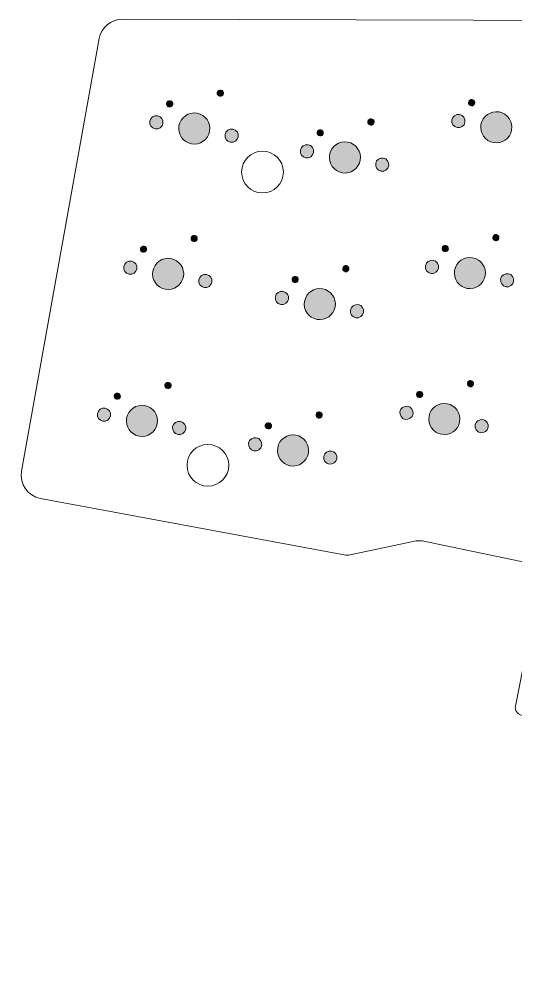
# Model space of a CAD drawing. Header units: inches. Extents: x 5 to 315, y -122 to 2.
# Drawn here: x 5 to 68.6, y -121.8 to 1.8 of the extents above; entities that cross this region are included whole.
import ezdxf

# ---------------------------------------------------------------- set-up
doc = ezdxf.new("R2010")
doc.units = ezdxf.units.IN
doc.header["$MEASUREMENT"] = 0
doc.layers.add('katman 1', color=7, linetype='Continuous')

# ---------------------------------------------------------------- blocks, each defined once
blk = doc.blocks.new('block 4')
at = {"layer": 'katman 1', "true_color": 0x000000}
h = blk.add_hatch(color=18, dxfattribs=at)
h.dxf.hatch_style = 2
edge = h.paths.add_edge_path()
edge.add_spline(control_points=[(31.18, -7.73), (31.14, -7.95), (30.93, -8.09), (30.71, -8.05), (30.5, -8.01), (30.35, -7.81), (30.39, -7.59), (30.43, -7.37), (30.64, -7.23), (30.85, -7.27), (31.07, -7.3), (31.22, -7.51), (31.18, -7.73)], knot_values=[0, 0, 0, 0, 1, 1, 1, 2, 2, 2, 3, 3, 3, 4, 4, 4, 4], degree=3, periodic=1)
h = blk.add_hatch(color=18, dxfattribs=at)
h.dxf.hatch_style = 2
edge = h.paths.add_edge_path()
edge.add_spline(control_points=[(24.68, -9.11), (24.64, -9.33), (24.43, -9.47), (24.22, -9.44), (24, -9.4), (23.85, -9.19), (23.89, -8.97), (23.93, -8.75), (24.14, -8.61), (24.36, -8.65), (24.57, -8.69), (24.72, -8.89), (24.68, -9.11)], knot_values=[0, 0, 0, 0, 1, 1, 1, 2, 2, 2, 3, 3, 3, 4, 4, 4, 4], degree=3, periodic=1)
h = blk.add_hatch(color=18, dxfattribs=at)
h.dxf.hatch_style = 2
edge = h.paths.add_edge_path()
edge.add_spline(control_points=[(63.37, -8.96), (63.33, -9.17), (63.13, -9.32), (62.91, -9.28), (62.69, -9.24), (62.55, -9.03), (62.58, -8.82), (62.62, -8.6), (62.83, -8.45), (63.05, -8.49), (63.27, -8.53), (63.41, -8.74), (63.37, -8.96)], knot_values=[0, 0, 0, 0, 1, 1, 1, 2, 2, 2, 3, 3, 3, 4, 4, 4, 4], degree=3, periodic=1)
h = blk.add_hatch(color=18, dxfattribs=at)
h.dxf.hatch_style = 2
edge = h.paths.add_edge_path()
edge.add_spline(control_points=[(23.43, -11.55), (23.35, -12.01), (22.91, -12.32), (22.44, -12.24), (21.98, -12.16), (21.67, -11.72), (21.75, -11.25), (21.84, -10.79), (22.28, -10.48), (22.74, -10.56), (23.2, -10.65), (23.51, -11.09), (23.43, -11.55)], knot_values=[0, 0, 0, 0, 1, 1, 1, 2, 2, 2, 3, 3, 3, 4, 4, 4, 4], degree=3, periodic=1)
h = blk.add_hatch(color=18, dxfattribs=at)
h.dxf.hatch_style = 2
edge = h.paths.add_edge_path()
edge.add_spline(control_points=[(29.41, -12.55), (29.22, -13.63), (28.18, -14.35), (27.1, -14.16), (26.01, -13.97), (25.29, -12.93), (25.48, -11.85), (25.67, -10.77), (26.71, -10.04), (27.79, -10.24), (28.88, -10.43), (29.6, -11.46), (29.41, -12.55)], knot_values=[0, 0, 0, 0, 1, 1, 1, 2, 2, 2, 3, 3, 3, 4, 4, 4, 4], degree=3, periodic=1)
h = blk.add_hatch(color=18, dxfattribs=at)
h.dxf.hatch_style = 2
edge = h.paths.add_edge_path()
edge.add_spline(control_points=[(50.47, -11.43), (50.43, -11.65), (50.23, -11.8), (50.01, -11.76), (49.79, -11.72), (49.65, -11.51), (49.68, -11.29), (49.72, -11.08), (49.93, -10.93), (50.15, -10.97), (50.37, -11.01), (50.51, -11.22), (50.47, -11.43)], knot_values=[0, 0, 0, 0, 1, 1, 1, 2, 2, 2, 3, 3, 3, 4, 4, 4, 4], degree=3, periodic=1)
h = blk.add_hatch(color=18, dxfattribs=at)
h.dxf.hatch_style = 2
edge = h.paths.add_edge_path()
edge.add_spline(control_points=[(62.12, -11.4), (62.04, -11.86), (61.6, -12.17), (61.14, -12.08), (60.67, -12), (60.36, -11.56), (60.45, -11.1), (60.53, -10.64), (60.97, -10.33), (61.43, -10.41), (61.9, -10.49), (62.2, -10.93), (62.12, -11.4)], knot_values=[0, 0, 0, 0, 1, 1, 1, 2, 2, 2, 3, 3, 3, 4, 4, 4, 4], degree=3, periodic=1)
h = blk.add_hatch(color=18, dxfattribs=at)
h.dxf.hatch_style = 2
edge = h.paths.add_edge_path()
edge.add_spline(control_points=[(68.1, -12.39), (67.91, -13.48), (66.87, -14.2), (65.79, -14.01), (64.71, -13.81), (63.98, -12.78), (64.17, -11.7), (64.37, -10.61), (65.4, -9.89), (66.49, -10.08), (67.57, -10.27), (68.29, -11.31), (68.1, -12.39)], knot_values=[0, 0, 0, 0, 1, 1, 1, 2, 2, 2, 3, 3, 3, 4, 4, 4, 4], degree=3, periodic=1)
h = blk.add_hatch(color=18, dxfattribs=at)
h.dxf.hatch_style = 2
edge = h.paths.add_edge_path()
edge.add_spline(control_points=[(33.06, -13.26), (32.98, -13.72), (32.53, -14.03), (32.07, -13.95), (31.61, -13.87), (31.3, -13.42), (31.38, -12.96), (31.46, -12.5), (31.91, -12.19), (32.37, -12.27), (32.83, -12.36), (33.14, -12.8), (33.06, -13.26)], knot_values=[0, 0, 0, 0, 1, 1, 1, 2, 2, 2, 3, 3, 3, 4, 4, 4, 4], degree=3, periodic=1)
h = blk.add_hatch(color=18, dxfattribs=at)
h.dxf.hatch_style = 2
edge = h.paths.add_edge_path()
edge.add_spline(control_points=[(43.97, -12.82), (43.93, -13.03), (43.73, -13.18), (43.51, -13.14), (43.29, -13.1), (43.15, -12.89), (43.19, -12.68), (43.22, -12.46), (43.43, -12.31), (43.65, -12.35), (43.87, -12.39), (44.01, -12.6), (43.97, -12.82)], knot_values=[0, 0, 0, 0, 1, 1, 1, 2, 2, 2, 3, 3, 3, 4, 4, 4, 4], degree=3, periodic=1)
h = blk.add_hatch(color=18, dxfattribs=at)
h.dxf.hatch_style = 2
edge = h.paths.add_edge_path()
edge.add_spline(control_points=[(42.72, -15.26), (42.64, -15.72), (42.2, -16.03), (41.74, -15.94), (41.27, -15.86), (40.97, -15.42), (41.05, -14.96), (41.13, -14.5), (41.57, -14.19), (42.03, -14.27), (42.5, -14.35), (42.81, -14.79), (42.72, -15.26)], knot_values=[0, 0, 0, 0, 1, 1, 1, 2, 2, 2, 3, 3, 3, 4, 4, 4, 4], degree=3, periodic=1)
h = blk.add_hatch(color=18, dxfattribs=at)
h.dxf.hatch_style = 2
edge = h.paths.add_edge_path()
edge.add_spline(control_points=[(48.7, -16.25), (48.51, -17.34), (47.47, -18.06), (46.39, -17.87), (45.31, -17.67), (44.58, -16.64), (44.78, -15.56), (44.97, -14.47), (46, -13.75), (47.09, -13.94), (48.17, -14.13), (48.89, -15.17), (48.7, -16.25)], knot_values=[0, 0, 0, 0, 1, 1, 1, 2, 2, 2, 3, 3, 3, 4, 4, 4, 4], degree=3, periodic=1)
h = blk.add_hatch(color=18, dxfattribs=at)
h.dxf.hatch_style = 2
edge = h.paths.add_edge_path()
edge.add_spline(control_points=[(52.35, -16.96), (52.27, -17.43), (51.83, -17.74), (51.37, -17.65), (50.9, -17.57), (50.59, -17.13), (50.68, -16.67), (50.76, -16.2), (51.2, -15.9), (51.66, -15.98), (52.13, -16.06), (52.43, -16.5), (52.35, -16.96)], knot_values=[0, 0, 0, 0, 1, 1, 1, 2, 2, 2, 3, 3, 3, 4, 4, 4, 4], degree=3, periodic=1)
h = blk.add_hatch(color=18, dxfattribs=at)
h.dxf.hatch_style = 2
edge = h.paths.add_edge_path()
edge.add_spline(control_points=[(27.82, -26.36), (27.78, -26.57), (27.58, -26.72), (27.36, -26.68), (27.14, -26.64), (27, -26.43), (27.04, -26.22), (27.07, -26), (27.28, -25.85), (27.5, -25.89), (27.72, -25.93), (27.86, -26.14), (27.82, -26.36)], knot_values=[0, 0, 0, 0, 1, 1, 1, 2, 2, 2, 3, 3, 3, 4, 4, 4, 4], degree=3, periodic=1)
h = blk.add_hatch(color=18, dxfattribs=at)
h.dxf.hatch_style = 2
edge = h.paths.add_edge_path()
edge.add_spline(control_points=[(66.48, -26.26), (66.45, -26.47), (66.24, -26.62), (66.02, -26.58), (65.8, -26.54), (65.66, -26.34), (65.7, -26.12), (65.74, -25.9), (65.94, -25.76), (66.16, -25.79), (66.38, -25.83), (66.52, -26.04), (66.48, -26.26)], knot_values=[0, 0, 0, 0, 1, 1, 1, 2, 2, 2, 3, 3, 3, 4, 4, 4, 4], degree=3, periodic=1)
h = blk.add_hatch(color=18, dxfattribs=at)
h.dxf.hatch_style = 2
edge = h.paths.add_edge_path()
edge.add_spline(control_points=[(59.99, -27.64), (59.95, -27.86), (59.74, -28), (59.52, -27.96), (59.3, -27.92), (59.16, -27.72), (59.2, -27.5), (59.24, -27.28), (59.44, -27.14), (59.66, -27.18), (59.88, -27.21), (60.02, -27.42), (59.99, -27.64)], knot_values=[0, 0, 0, 0, 1, 1, 1, 2, 2, 2, 3, 3, 3, 4, 4, 4, 4], degree=3, periodic=1)
h = blk.add_hatch(color=18, dxfattribs=at)
h.dxf.hatch_style = 2
edge = h.paths.add_edge_path()
edge.add_spline(control_points=[(21.32, -27.74), (21.29, -27.96), (21.08, -28.1), (20.86, -28.06), (20.64, -28.02), (20.5, -27.82), (20.54, -27.6), (20.58, -27.38), (20.78, -27.24), (21, -27.27), (21.22, -27.31), (21.36, -27.52), (21.32, -27.74)], knot_values=[0, 0, 0, 0, 1, 1, 1, 2, 2, 2, 3, 3, 3, 4, 4, 4, 4], degree=3, periodic=1)
h = blk.add_hatch(color=18, dxfattribs=at)
h.dxf.hatch_style = 2
edge = h.paths.add_edge_path()
edge.add_spline(control_points=[(20.08, -30.18), (19.99, -30.64), (19.55, -30.95), (19.09, -30.87), (18.63, -30.79), (18.32, -30.34), (18.4, -29.88), (18.48, -29.42), (18.92, -29.11), (19.39, -29.19), (19.85, -29.27), (20.16, -29.72), (20.08, -30.18)], knot_values=[0, 0, 0, 0, 1, 1, 1, 2, 2, 2, 3, 3, 3, 4, 4, 4, 4], degree=3, periodic=1)
h = blk.add_hatch(color=18, dxfattribs=at)
h.dxf.hatch_style = 2
edge = h.paths.add_edge_path()
edge.add_spline(control_points=[(26.05, -31.17), (25.86, -32.26), (24.83, -32.98), (23.74, -32.79), (22.66, -32.6), (21.93, -31.56), (22.13, -30.48), (22.32, -29.39), (23.35, -28.67), (24.44, -28.86), (25.52, -29.06), (26.25, -30.09), (26.05, -31.17)], knot_values=[0, 0, 0, 0, 1, 1, 1, 2, 2, 2, 3, 3, 3, 4, 4, 4, 4], degree=3, periodic=1)
h = blk.add_hatch(color=18, dxfattribs=at)
h.dxf.hatch_style = 2
edge = h.paths.add_edge_path()
edge.add_spline(control_points=[(58.74, -30.08), (58.65, -30.54), (58.21, -30.85), (57.75, -30.77), (57.29, -30.69), (56.98, -30.24), (57.06, -29.78), (57.14, -29.32), (57.58, -29.01), (58.05, -29.09), (58.51, -29.17), (58.82, -29.62), (58.74, -30.08)], knot_values=[0, 0, 0, 0, 1, 1, 1, 2, 2, 2, 3, 3, 3, 4, 4, 4, 4], degree=3, periodic=1)
h = blk.add_hatch(color=18, dxfattribs=at)
h.dxf.hatch_style = 2
edge = h.paths.add_edge_path()
edge.add_spline(control_points=[(64.71, -31.08), (64.52, -32.16), (63.49, -32.88), (62.4, -32.69), (61.32, -32.5), (60.6, -31.46), (60.79, -30.38), (60.98, -29.29), (62.02, -28.57), (63.1, -28.76), (64.18, -28.96), (64.91, -29.99), (64.71, -31.08)], knot_values=[0, 0, 0, 0, 1, 1, 1, 2, 2, 2, 3, 3, 3, 4, 4, 4, 4], degree=3, periodic=1)
h = blk.add_hatch(color=18, dxfattribs=at)
h.dxf.hatch_style = 2
edge = h.paths.add_edge_path()
edge.add_spline(control_points=[(29.7, -31.89), (29.62, -32.35), (29.18, -32.66), (28.72, -32.58), (28.25, -32.49), (27.95, -32.05), (28.03, -31.59), (28.11, -31.13), (28.55, -30.82), (29.01, -30.9), (29.48, -30.98), (29.79, -31.42), (29.7, -31.89)], knot_values=[0, 0, 0, 0, 1, 1, 1, 2, 2, 2, 3, 3, 3, 4, 4, 4, 4], degree=3, periodic=1)
h = blk.add_hatch(color=18, dxfattribs=at)
h.dxf.hatch_style = 2
edge = h.paths.add_edge_path()
edge.add_spline(control_points=[(47.25, -30.23), (47.22, -30.45), (47.01, -30.59), (46.79, -30.55), (46.57, -30.52), (46.43, -30.31), (46.47, -30.09), (46.51, -29.87), (46.71, -29.73), (46.93, -29.77), (47.15, -29.81), (47.29, -30.01), (47.25, -30.23)], knot_values=[0, 0, 0, 0, 1, 1, 1, 2, 2, 2, 3, 3, 3, 4, 4, 4, 4], degree=3, periodic=1)
h = blk.add_hatch(color=18, dxfattribs=at)
h.dxf.hatch_style = 2
edge = h.paths.add_edge_path()
edge.add_spline(control_points=[(68.36, -31.79), (68.28, -32.25), (67.84, -32.56), (67.38, -32.48), (66.92, -32.39), (66.61, -31.95), (66.69, -31.49), (66.77, -31.03), (67.21, -30.72), (67.68, -30.8), (68.14, -30.88), (68.45, -31.32), (68.36, -31.79)], knot_values=[0, 0, 0, 0, 1, 1, 1, 2, 2, 2, 3, 3, 3, 4, 4, 4, 4], degree=3, periodic=1)
h = blk.add_hatch(color=18, dxfattribs=at)
h.dxf.hatch_style = 2
edge = h.paths.add_edge_path()
edge.add_spline(control_points=[(40.76, -31.61), (40.72, -31.83), (40.51, -31.97), (40.29, -31.94), (40.07, -31.9), (39.93, -31.69), (39.97, -31.47), (40.01, -31.25), (40.21, -31.11), (40.43, -31.15), (40.65, -31.19), (40.79, -31.39), (40.76, -31.61)], knot_values=[0, 0, 0, 0, 1, 1, 1, 2, 2, 2, 3, 3, 3, 4, 4, 4, 4], degree=3, periodic=1)
h = blk.add_hatch(color=18, dxfattribs=at)
h.dxf.hatch_style = 2
edge = h.paths.add_edge_path()
edge.add_spline(control_points=[(39.51, -34.05), (39.42, -34.51), (38.98, -34.82), (38.52, -34.74), (38.06, -34.66), (37.75, -34.22), (37.83, -33.75), (37.91, -33.29), (38.35, -32.98), (38.82, -33.07), (39.28, -33.15), (39.59, -33.59), (39.51, -34.05)], knot_values=[0, 0, 0, 0, 1, 1, 1, 2, 2, 2, 3, 3, 3, 4, 4, 4, 4], degree=3, periodic=1)
h = blk.add_hatch(color=18, dxfattribs=at)
h.dxf.hatch_style = 2
edge = h.paths.add_edge_path()
edge.add_spline(control_points=[(45.48, -35.05), (45.29, -36.13), (44.26, -36.86), (43.17, -36.66), (42.09, -36.47), (41.37, -35.44), (41.56, -34.35), (41.75, -33.27), (42.79, -32.54), (43.87, -32.74), (44.95, -32.93), (45.68, -33.96), (45.48, -35.05)], knot_values=[0, 0, 0, 0, 1, 1, 1, 2, 2, 2, 3, 3, 3, 4, 4, 4, 4], degree=3, periodic=1)
h = blk.add_hatch(color=18, dxfattribs=at)
h.dxf.hatch_style = 2
edge = h.paths.add_edge_path()
edge.add_spline(control_points=[(49.13, -35.76), (49.05, -36.22), (48.61, -36.53), (48.15, -36.45), (47.69, -36.37), (47.38, -35.93), (47.46, -35.46), (47.54, -35), (47.98, -34.69), (48.45, -34.77), (48.91, -34.86), (49.22, -35.3), (49.13, -35.76)], knot_values=[0, 0, 0, 0, 1, 1, 1, 2, 2, 2, 3, 3, 3, 4, 4, 4, 4], degree=3, periodic=1)
h = blk.add_hatch(color=18, dxfattribs=at)
h.dxf.hatch_style = 2
edge = h.paths.add_edge_path()
edge.add_spline(control_points=[(63.21, -44.96), (63.18, -45.18), (62.97, -45.32), (62.75, -45.29), (62.53, -45.25), (62.39, -45.04), (62.43, -44.82), (62.47, -44.6), (62.67, -44.46), (62.89, -44.5), (63.11, -44.54), (63.25, -44.74), (63.21, -44.96)], knot_values=[0, 0, 0, 0, 1, 1, 1, 2, 2, 2, 3, 3, 3, 4, 4, 4, 4], degree=3, periodic=1)
h = blk.add_hatch(color=18, dxfattribs=at)
h.dxf.hatch_style = 2
edge = h.paths.add_edge_path()
edge.add_spline(control_points=[(24.47, -45.2), (24.43, -45.41), (24.22, -45.56), (24, -45.52), (23.78, -45.48), (23.64, -45.28), (23.68, -45.06), (23.72, -44.84), (23.92, -44.69), (24.14, -44.73), (24.36, -44.77), (24.5, -44.98), (24.47, -45.2)], knot_values=[0, 0, 0, 0, 1, 1, 1, 2, 2, 2, 3, 3, 3, 4, 4, 4, 4], degree=3, periodic=1)
h = blk.add_hatch(color=18, dxfattribs=at)
h.dxf.hatch_style = 2
edge = h.paths.add_edge_path()
edge.add_spline(control_points=[(17.97, -46.58), (17.93, -46.8), (17.72, -46.94), (17.5, -46.9), (17.29, -46.86), (17.14, -46.66), (17.18, -46.44), (17.22, -46.22), (17.43, -46.08), (17.64, -46.12), (17.86, -46.15), (18.01, -46.36), (17.97, -46.58)], knot_values=[0, 0, 0, 0, 1, 1, 1, 2, 2, 2, 3, 3, 3, 4, 4, 4, 4], degree=3, periodic=1)
h = blk.add_hatch(color=18, dxfattribs=at)
h.dxf.hatch_style = 2
edge = h.paths.add_edge_path()
edge.add_spline(control_points=[(56.72, -46.34), (56.68, -46.56), (56.47, -46.71), (56.25, -46.67), (56.03, -46.63), (55.89, -46.42), (55.93, -46.2), (55.97, -45.99), (56.17, -45.84), (56.39, -45.88), (56.61, -45.92), (56.75, -46.13), (56.72, -46.34)], knot_values=[0, 0, 0, 0, 1, 1, 1, 2, 2, 2, 3, 3, 3, 4, 4, 4, 4], degree=3, periodic=1)
h = blk.add_hatch(color=18, dxfattribs=at)
h.dxf.hatch_style = 2
edge = h.paths.add_edge_path()
edge.add_spline(control_points=[(16.72, -49.02), (16.64, -49.48), (16.19, -49.79), (15.73, -49.71), (15.27, -49.63), (14.96, -49.18), (15.04, -48.72), (15.12, -48.26), (15.57, -47.95), (16.03, -48.03), (16.49, -48.11), (16.8, -48.56), (16.72, -49.02)], knot_values=[0, 0, 0, 0, 1, 1, 1, 2, 2, 2, 3, 3, 3, 4, 4, 4, 4], degree=3, periodic=1)
h = blk.add_hatch(color=18, dxfattribs=at)
h.dxf.hatch_style = 2
edge = h.paths.add_edge_path()
edge.add_spline(control_points=[(22.7, -50.02), (22.5, -51.1), (21.47, -51.82), (20.38, -51.63), (19.3, -51.44), (18.58, -50.4), (18.77, -49.32), (18.96, -48.23), (20, -47.51), (21.08, -47.7), (22.17, -47.9), (22.89, -48.93), (22.7, -50.02)], knot_values=[0, 0, 0, 0, 1, 1, 1, 2, 2, 2, 3, 3, 3, 4, 4, 4, 4], degree=3, periodic=1)
h = blk.add_hatch(color=18, dxfattribs=at)
h.dxf.hatch_style = 2
edge = h.paths.add_edge_path()
edge.add_spline(control_points=[(55.47, -48.78), (55.38, -49.25), (54.94, -49.55), (54.48, -49.47), (54.02, -49.39), (53.71, -48.95), (53.79, -48.49), (53.87, -48.02), (54.31, -47.72), (54.78, -47.8), (55.24, -47.88), (55.55, -48.32), (55.47, -48.78)], knot_values=[0, 0, 0, 0, 1, 1, 1, 2, 2, 2, 3, 3, 3, 4, 4, 4, 4], degree=3, periodic=1)
h = blk.add_hatch(color=18, dxfattribs=at)
h.dxf.hatch_style = 2
edge = h.paths.add_edge_path()
edge.add_spline(control_points=[(61.44, -49.78), (61.25, -50.86), (60.22, -51.59), (59.13, -51.39), (58.05, -51.2), (57.33, -50.17), (57.52, -49.08), (57.71, -48), (58.75, -47.28), (59.83, -47.47), (60.91, -47.66), (61.64, -48.7), (61.44, -49.78)], knot_values=[0, 0, 0, 0, 1, 1, 1, 2, 2, 2, 3, 3, 3, 4, 4, 4, 4], degree=3, periodic=1)
h = blk.add_hatch(color=18, dxfattribs=at)
h.dxf.hatch_style = 2
edge = h.paths.add_edge_path()
edge.add_spline(control_points=[(43.83, -48.98), (43.79, -49.2), (43.58, -49.35), (43.36, -49.31), (43.14, -49.27), (43, -49.06), (43.04, -48.84), (43.08, -48.63), (43.28, -48.48), (43.5, -48.52), (43.72, -48.56), (43.86, -48.77), (43.83, -48.98)], knot_values=[0, 0, 0, 0, 1, 1, 1, 2, 2, 2, 3, 3, 3, 4, 4, 4, 4], degree=3, periodic=1)
h = blk.add_hatch(color=18, dxfattribs=at)
h.dxf.hatch_style = 2
edge = h.paths.add_edge_path()
edge.add_spline(control_points=[(65.09, -50.49), (65.01, -50.95), (64.57, -51.26), (64.11, -51.18), (63.65, -51.1), (63.34, -50.66), (63.42, -50.19), (63.5, -49.73), (63.94, -49.42), (64.41, -49.51), (64.87, -49.59), (65.18, -50.03), (65.09, -50.49)], knot_values=[0, 0, 0, 0, 1, 1, 1, 2, 2, 2, 3, 3, 3, 4, 4, 4, 4], degree=3, periodic=1)
h = blk.add_hatch(color=18, dxfattribs=at)
h.dxf.hatch_style = 2
edge = h.paths.add_edge_path()
edge.add_spline(control_points=[(26.35, -50.73), (26.26, -51.19), (25.82, -51.5), (25.36, -51.42), (24.9, -51.33), (24.59, -50.89), (24.67, -50.43), (24.75, -49.97), (25.19, -49.66), (25.66, -49.74), (26.12, -49.82), (26.43, -50.26), (26.35, -50.73)], knot_values=[0, 0, 0, 0, 1, 1, 1, 2, 2, 2, 3, 3, 3, 4, 4, 4, 4], degree=3, periodic=1)
h = blk.add_hatch(color=18, dxfattribs=at)
h.dxf.hatch_style = 2
edge = h.paths.add_edge_path()
edge.add_spline(control_points=[(37.33, -50.37), (37.29, -50.58), (37.08, -50.73), (36.86, -50.69), (36.65, -50.65), (36.5, -50.44), (36.54, -50.23), (36.58, -50.01), (36.79, -49.86), (37, -49.9), (37.22, -49.94), (37.37, -50.15), (37.33, -50.37)], knot_values=[0, 0, 0, 0, 1, 1, 1, 2, 2, 2, 3, 3, 3, 4, 4, 4, 4], degree=3, periodic=1)
h = blk.add_hatch(color=18, dxfattribs=at)
h.dxf.hatch_style = 2
edge = h.paths.add_edge_path()
edge.add_spline(control_points=[(36.08, -52.81), (36, -53.27), (35.55, -53.58), (35.09, -53.49), (34.63, -53.41), (34.32, -52.97), (34.4, -52.51), (34.48, -52.05), (34.93, -51.74), (35.39, -51.82), (35.85, -51.9), (36.16, -52.34), (36.08, -52.81)], knot_values=[0, 0, 0, 0, 1, 1, 1, 2, 2, 2, 3, 3, 3, 4, 4, 4, 4], degree=3, periodic=1)
h = blk.add_hatch(color=18, dxfattribs=at)
h.dxf.hatch_style = 2
edge = h.paths.add_edge_path()
edge.add_spline(control_points=[(42.06, -53.8), (41.86, -54.89), (40.83, -55.61), (39.74, -55.42), (38.66, -55.22), (37.94, -54.19), (38.13, -53.1), (38.32, -52.02), (39.36, -51.3), (40.44, -51.49), (41.53, -51.68), (42.25, -52.72), (42.06, -53.8)], knot_values=[0, 0, 0, 0, 1, 1, 1, 2, 2, 2, 3, 3, 3, 4, 4, 4, 4], degree=3, periodic=1)
h = blk.add_hatch(color=18, dxfattribs=at)
h.dxf.hatch_style = 2
edge = h.paths.add_edge_path()
edge.add_spline(control_points=[(45.71, -54.51), (45.62, -54.98), (45.18, -55.28), (44.72, -55.2), (44.26, -55.12), (43.95, -54.68), (44.03, -54.22), (44.11, -53.75), (44.55, -53.45), (45.02, -53.53), (45.48, -53.61), (45.79, -54.05), (45.71, -54.51)], knot_values=[0, 0, 0, 0, 1, 1, 1, 2, 2, 2, 3, 3, 3, 4, 4, 4, 4], degree=3, periodic=1)
at = {"layer": 'katman 1', "color": 7, "lineweight": 9, "true_color": 0xffffff}
blk.add_open_spline([(314.69, -56.13), (314.69, -56.13), (304.74, -0.68), (304.74, -0.68), (304.48, 0.75), (303.24, 1.79), (301.78, 1.79), (301.78, 1.79), (241.85, 1.64), (241.85, 1.64), (241.77, 1.64), (241.69, 1.63), (241.61, 1.61), (241.61, 1.61), (223.75, -1.61), (223.75, -1.61), (223.42, -1.67), (223.14, -1.89), (223.01, -2.2), (223.01, -2.2), (222.19, -4.11), (222.19, -4.11), (222.19, -4.11), (189.2, -10.95), (189.2, -10.95), (188.59, -11.08), (187.96, -10.92), (187.49, -10.51), (187.49, -10.51), (180.92, -4.88), (180.92, -4.88), (180.38, -4.37), (179.75, -4.09), (179.12, -4.09), (179.12, -4.09), (178.09, -4.1), (178.09, -4.1), (178.09, -4.1), (160, -4.14), (160, -4.14), (160, -4.14), (160, -4.13), (160, -4.13), (160, -4.13), (141.91, -4.09), (141.91, -4.09), (141.91, -4.09), (140.88, -4.08), (140.88, -4.08), (140.25, -4.08), (139.62, -4.35), (139.08, -4.87), (139.08, -4.87), (132.51, -10.5), (132.51, -10.5), (132.04, -10.91), (131.41, -11.07), (130.8, -10.94), (130.8, -10.94), (97.81, -4.1), (97.81, -4.1), (97.81, -4.1), (96.99, -2.19), (96.99, -2.19), (96.86, -1.88), (96.58, -1.66), (96.25, -1.6), (96.25, -1.6), (78.39, 1.62), (78.39, 1.62), (78.31, 1.64), (78.23, 1.65), (78.15, 1.65), (78.15, 1.65), (18.22, 1.8), (18.22, 1.8), (16.76, 1.8), (15.52, 0.76), (15.26, -0.67), (15.26, -0.67), (5.31, -56.12), (5.31, -56.12), (5.02, -57.75), (6.11, -59.31), (7.74, -59.6), (7.74, -59.6), (46.65, -66.84), (46.65, -66.84), (46.9, -66.88), (47.16, -66.88), (47.41, -66.83), (47.41, -66.83), (55.87, -65.06), (55.87, -65.06), (56.13, -65.01), (56.38, -65.01), (56.64, -65.05), (56.64, -65.05), (71.17, -68.08), (71.17, -68.08), (71.64, -68.16), (71.99, -68.58), (71.99, -69.06), (71.99, -69.06), (68.59, -86.21), (68.59, -86.21), (68.49, -86.73), (68.81, -87.23), (69.31, -87.37), (69.31, -87.37), (99.95, -98.33), (99.95, -98.33), (100.3, -98.43), (100.57, -98.7), (100.65, -99.06), (100.65, -99.06), (104.2, -107.24), (104.2, -107.24), (104.26, -107.49), (104.41, -107.71), (104.63, -107.85), (104.63, -107.85), (128.16, -120.92), (128.16, -120.92), (128.97, -121.44), (129.91, -121.71), (130.86, -121.72), (130.86, -121.72), (132.4, -121.72), (132.4, -121.72), (132.4, -121.72), (160, -121.79), (160, -121.79), (160, -121.79), (160, -121.8), (160, -121.8), (160, -121.8), (187.6, -121.73), (187.6, -121.73), (187.6, -121.73), (189.14, -121.73), (189.14, -121.73), (190.09, -121.72), (191.03, -121.45), (191.84, -120.93), (191.84, -120.93), (215.37, -107.86), (215.37, -107.86), (215.59, -107.72), (215.74, -107.5), (215.8, -107.25), (215.8, -107.25), (219.35, -99.07), (219.35, -99.07), (219.43, -98.71), (219.7, -98.44), (220.05, -98.34), (220.05, -98.34), (250.69, -87.38), (250.69, -87.38), (251.19, -87.25), (251.51, -86.74), (251.41, -86.23), (251.41, -86.23), (248.01, -69.07), (248.01, -69.07), (248.01, -68.59), (248.36, -68.17), (248.83, -68.09), (248.83, -68.09), (263.36, -65.07), (263.36, -65.07), (263.62, -65.02), (263.87, -65.02), (264.13, -65.08), (264.13, -65.08), (272.59, -66.84), (272.59, -66.84), (272.84, -66.89), (273.1, -66.89), (273.35, -66.85), (273.35, -66.85), (312.26, -59.61), (312.26, -59.61), (313.89, -59.32), (314.98, -57.76), (314.69, -56.13)], degree=3, knots=[0, 0, 0, 0, 1, 1, 1, 2, 2, 2, 3, 3, 3, 4, 4, 4, 5, 5, 5, 6, 6, 6, 7, 7, 7, 8, 8, 8, 9, 9, 9, 10, 10, 10, 11, 11, 11, 12, 12, 12, 13, 13, 13, 14, 14, 14, 15, 15, 15, 16, 16, 16, 17, 17, 17, 18, 18, 18, 19, 19, 19, 20, 20, 20, 21, 21, 21, 22, 22, 22, 23, 23, 23, 24, 24, 24, 25, 25, 25, 26, 26, 26, 27, 27, 27, 28, 28, 28, 29, 29, 29, 30, 30, 30, 31, 31, 31, 32, 32, 32, 33, 33, 33, 34, 34, 34, 35, 35, 35, 36, 36, 36, 37, 37, 37, 38, 38, 38, 39, 39, 39, 40, 40, 40, 41, 41, 41, 42, 42, 42, 43, 43, 43, 44, 44, 44, 45, 45, 45, 46, 46, 46, 47, 47, 47, 48, 48, 48, 49, 49, 49, 50, 50, 50, 51, 51, 51, 52, 52, 52, 53, 53, 53, 54, 54, 54, 55, 55, 55, 56, 56, 56, 57, 57, 57, 58, 58, 58, 59, 59, 59, 60, 60, 60, 61, 61, 61, 62, 62, 62, 62], dxfattribs=at)
at = {"layer": 'katman 1', "color": 250, "lineweight": 9, "true_color": 0x1c1c1b}
for points in [[(31.18, -7.73), (31.14, -7.95), (30.93, -8.09), (30.71, -8.05), (30.5, -8.01), (30.35, -7.81), (30.39, -7.59), (30.43, -7.37), (30.64, -7.23), (30.85, -7.27), (31.07, -7.3), (31.22, -7.51), (31.18, -7.73)], [(24.68, -9.11), (24.64, -9.33), (24.43, -9.47), (24.22, -9.44), (24, -9.4), (23.85, -9.19), (23.89, -8.97), (23.93, -8.75), (24.14, -8.61), (24.36, -8.65), (24.57, -8.69), (24.72, -8.89), (24.68, -9.11)], [(63.37, -8.96), (63.33, -9.17), (63.13, -9.32), (62.91, -9.28), (62.69, -9.24), (62.55, -9.03), (62.58, -8.82), (62.62, -8.6), (62.83, -8.45), (63.05, -8.49), (63.27, -8.53), (63.41, -8.74), (63.37, -8.96)], [(23.43, -11.55), (23.35, -12.01), (22.91, -12.32), (22.44, -12.24), (21.98, -12.16), (21.67, -11.72), (21.75, -11.25), (21.84, -10.79), (22.28, -10.48), (22.74, -10.56), (23.2, -10.65), (23.51, -11.09), (23.43, -11.55)], [(29.41, -12.55), (29.22, -13.63), (28.18, -14.35), (27.1, -14.16), (26.01, -13.97), (25.29, -12.93), (25.48, -11.85), (25.67, -10.77), (26.71, -10.04), (27.79, -10.24), (28.88, -10.43), (29.6, -11.46), (29.41, -12.55)], [(50.47, -11.43), (50.43, -11.65), (50.23, -11.8), (50.01, -11.76), (49.79, -11.72), (49.65, -11.51), (49.68, -11.29), (49.72, -11.08), (49.93, -10.93), (50.15, -10.97), (50.37, -11.01), (50.51, -11.22), (50.47, -11.43)], [(62.12, -11.4), (62.04, -11.86), (61.6, -12.17), (61.14, -12.08), (60.67, -12), (60.36, -11.56), (60.45, -11.1), (60.53, -10.64), (60.97, -10.33), (61.43, -10.41), (61.9, -10.49), (62.2, -10.93), (62.12, -11.4)], [(68.1, -12.39), (67.91, -13.48), (66.87, -14.2), (65.79, -14.01), (64.71, -13.81), (63.98, -12.78), (64.17, -11.7), (64.37, -10.61), (65.4, -9.89), (66.49, -10.08), (67.57, -10.27), (68.29, -11.31), (68.1, -12.39)], [(33.06, -13.26), (32.98, -13.72), (32.53, -14.03), (32.07, -13.95), (31.61, -13.87), (31.3, -13.42), (31.38, -12.96), (31.46, -12.5), (31.91, -12.19), (32.37, -12.27), (32.83, -12.36), (33.14, -12.8), (33.06, -13.26)], [(43.97, -12.82), (43.93, -13.03), (43.73, -13.18), (43.51, -13.14), (43.29, -13.1), (43.15, -12.89), (43.19, -12.68), (43.22, -12.46), (43.43, -12.31), (43.65, -12.35), (43.87, -12.39), (44.01, -12.6), (43.97, -12.82)], [(42.72, -15.26), (42.64, -15.72), (42.2, -16.03), (41.74, -15.94), (41.27, -15.86), (40.97, -15.42), (41.05, -14.96), (41.13, -14.5), (41.57, -14.19), (42.03, -14.27), (42.5, -14.35), (42.81, -14.79), (42.72, -15.26)], [(48.7, -16.25), (48.51, -17.34), (47.47, -18.06), (46.39, -17.87), (45.31, -17.67), (44.58, -16.64), (44.78, -15.56), (44.97, -14.47), (46, -13.75), (47.09, -13.94), (48.17, -14.13), (48.89, -15.17), (48.7, -16.25)], [(52.35, -16.96), (52.27, -17.43), (51.83, -17.74), (51.37, -17.65), (50.9, -17.57), (50.59, -17.13), (50.68, -16.67), (50.76, -16.2), (51.2, -15.9), (51.66, -15.98), (52.13, -16.06), (52.43, -16.5), (52.35, -16.96)], [(27.82, -26.36), (27.78, -26.57), (27.58, -26.72), (27.36, -26.68), (27.14, -26.64), (27, -26.43), (27.04, -26.22), (27.07, -26), (27.28, -25.85), (27.5, -25.89), (27.72, -25.93), (27.86, -26.14), (27.82, -26.36)], [(66.48, -26.26), (66.45, -26.47), (66.24, -26.62), (66.02, -26.58), (65.8, -26.54), (65.66, -26.34), (65.7, -26.12), (65.74, -25.9), (65.94, -25.76), (66.16, -25.79), (66.38, -25.83), (66.52, -26.04), (66.48, -26.26)], [(59.99, -27.64), (59.95, -27.86), (59.74, -28), (59.52, -27.96), (59.3, -27.92), (59.16, -27.72), (59.2, -27.5), (59.24, -27.28), (59.44, -27.14), (59.66, -27.18), (59.88, -27.21), (60.02, -27.42), (59.99, -27.64)], [(21.32, -27.74), (21.29, -27.96), (21.08, -28.1), (20.86, -28.06), (20.64, -28.02), (20.5, -27.82), (20.54, -27.6), (20.58, -27.38), (20.78, -27.24), (21, -27.27), (21.22, -27.31), (21.36, -27.52), (21.32, -27.74)], [(20.08, -30.18), (19.99, -30.64), (19.55, -30.95), (19.09, -30.87), (18.63, -30.79), (18.32, -30.34), (18.4, -29.88), (18.48, -29.42), (18.92, -29.11), (19.39, -29.19), (19.85, -29.27), (20.16, -29.72), (20.08, -30.18)], [(26.05, -31.17), (25.86, -32.26), (24.83, -32.98), (23.74, -32.79), (22.66, -32.6), (21.93, -31.56), (22.13, -30.48), (22.32, -29.39), (23.35, -28.67), (24.44, -28.86), (25.52, -29.06), (26.25, -30.09), (26.05, -31.17)], [(58.74, -30.08), (58.65, -30.54), (58.21, -30.85), (57.75, -30.77), (57.29, -30.69), (56.98, -30.24), (57.06, -29.78), (57.14, -29.32), (57.58, -29.01), (58.05, -29.09), (58.51, -29.17), (58.82, -29.62), (58.74, -30.08)], [(64.71, -31.08), (64.52, -32.16), (63.49, -32.88), (62.4, -32.69), (61.32, -32.5), (60.6, -31.46), (60.79, -30.38), (60.98, -29.29), (62.02, -28.57), (63.1, -28.76), (64.18, -28.96), (64.91, -29.99), (64.71, -31.08)], [(29.7, -31.89), (29.62, -32.35), (29.18, -32.66), (28.72, -32.58), (28.25, -32.49), (27.95, -32.05), (28.03, -31.59), (28.11, -31.13), (28.55, -30.82), (29.01, -30.9), (29.48, -30.98), (29.79, -31.42), (29.7, -31.89)], [(47.25, -30.23), (47.22, -30.45), (47.01, -30.59), (46.79, -30.55), (46.57, -30.52), (46.43, -30.31), (46.47, -30.09), (46.51, -29.87), (46.71, -29.73), (46.93, -29.77), (47.15, -29.81), (47.29, -30.01), (47.25, -30.23)], [(68.36, -31.79), (68.28, -32.25), (67.84, -32.56), (67.38, -32.48), (66.92, -32.39), (66.61, -31.95), (66.69, -31.49), (66.77, -31.03), (67.21, -30.72), (67.68, -30.8), (68.14, -30.88), (68.45, -31.32), (68.36, -31.79)], [(40.76, -31.61), (40.72, -31.83), (40.51, -31.97), (40.29, -31.94), (40.07, -31.9), (39.93, -31.69), (39.97, -31.47), (40.01, -31.25), (40.21, -31.11), (40.43, -31.15), (40.65, -31.19), (40.79, -31.39), (40.76, -31.61)], [(39.51, -34.05), (39.42, -34.51), (38.98, -34.82), (38.52, -34.74), (38.06, -34.66), (37.75, -34.22), (37.83, -33.75), (37.91, -33.29), (38.35, -32.98), (38.82, -33.07), (39.28, -33.15), (39.59, -33.59), (39.51, -34.05)], [(45.48, -35.05), (45.29, -36.13), (44.26, -36.86), (43.17, -36.66), (42.09, -36.47), (41.37, -35.44), (41.56, -34.35), (41.75, -33.27), (42.79, -32.54), (43.87, -32.74), (44.95, -32.93), (45.68, -33.96), (45.48, -35.05)], [(49.13, -35.76), (49.05, -36.22), (48.61, -36.53), (48.15, -36.45), (47.69, -36.37), (47.38, -35.93), (47.46, -35.46), (47.54, -35), (47.98, -34.69), (48.45, -34.77), (48.91, -34.86), (49.22, -35.3), (49.13, -35.76)], [(63.21, -44.96), (63.18, -45.18), (62.97, -45.32), (62.75, -45.29), (62.53, -45.25), (62.39, -45.04), (62.43, -44.82), (62.47, -44.6), (62.67, -44.46), (62.89, -44.5), (63.11, -44.54), (63.25, -44.74), (63.21, -44.96)], [(24.47, -45.2), (24.43, -45.41), (24.22, -45.56), (24, -45.52), (23.78, -45.48), (23.64, -45.28), (23.68, -45.06), (23.72, -44.84), (23.92, -44.69), (24.14, -44.73), (24.36, -44.77), (24.5, -44.98), (24.47, -45.2)], [(17.97, -46.58), (17.93, -46.8), (17.72, -46.94), (17.5, -46.9), (17.29, -46.86), (17.14, -46.66), (17.18, -46.44), (17.22, -46.22), (17.43, -46.08), (17.64, -46.12), (17.86, -46.15), (18.01, -46.36), (17.97, -46.58)], [(56.72, -46.34), (56.68, -46.56), (56.47, -46.71), (56.25, -46.67), (56.03, -46.63), (55.89, -46.42), (55.93, -46.2), (55.97, -45.99), (56.17, -45.84), (56.39, -45.88), (56.61, -45.92), (56.75, -46.13), (56.72, -46.34)], [(16.72, -49.02), (16.64, -49.48), (16.19, -49.79), (15.73, -49.71), (15.27, -49.63), (14.96, -49.18), (15.04, -48.72), (15.12, -48.26), (15.57, -47.95), (16.03, -48.03), (16.49, -48.11), (16.8, -48.56), (16.72, -49.02)], [(22.7, -50.02), (22.5, -51.1), (21.47, -51.82), (20.38, -51.63), (19.3, -51.44), (18.58, -50.4), (18.77, -49.32), (18.96, -48.23), (20, -47.51), (21.08, -47.7), (22.17, -47.9), (22.89, -48.93), (22.7, -50.02)], [(55.47, -48.78), (55.38, -49.25), (54.94, -49.55), (54.48, -49.47), (54.02, -49.39), (53.71, -48.95), (53.79, -48.49), (53.87, -48.02), (54.31, -47.72), (54.78, -47.8), (55.24, -47.88), (55.55, -48.32), (55.47, -48.78)], [(61.44, -49.78), (61.25, -50.86), (60.22, -51.59), (59.13, -51.39), (58.05, -51.2), (57.33, -50.17), (57.52, -49.08), (57.71, -48), (58.75, -47.28), (59.83, -47.47), (60.91, -47.66), (61.64, -48.7), (61.44, -49.78)], [(43.83, -48.98), (43.79, -49.2), (43.58, -49.35), (43.36, -49.31), (43.14, -49.27), (43, -49.06), (43.04, -48.84), (43.08, -48.63), (43.28, -48.48), (43.5, -48.52), (43.72, -48.56), (43.86, -48.77), (43.83, -48.98)], [(65.09, -50.49), (65.01, -50.95), (64.57, -51.26), (64.11, -51.18), (63.65, -51.1), (63.34, -50.66), (63.42, -50.19), (63.5, -49.73), (63.94, -49.42), (64.41, -49.51), (64.87, -49.59), (65.18, -50.03), (65.09, -50.49)], [(26.35, -50.73), (26.26, -51.19), (25.82, -51.5), (25.36, -51.42), (24.9, -51.33), (24.59, -50.89), (24.67, -50.43), (24.75, -49.97), (25.19, -49.66), (25.66, -49.74), (26.12, -49.82), (26.43, -50.26), (26.35, -50.73)], [(37.33, -50.37), (37.29, -50.58), (37.08, -50.73), (36.86, -50.69), (36.65, -50.65), (36.5, -50.44), (36.54, -50.23), (36.58, -50.01), (36.79, -49.86), (37, -49.9), (37.22, -49.94), (37.37, -50.15), (37.33, -50.37)], [(36.08, -52.81), (36, -53.27), (35.55, -53.58), (35.09, -53.49), (34.63, -53.41), (34.32, -52.97), (34.4, -52.51), (34.48, -52.05), (34.93, -51.74), (35.39, -51.82), (35.85, -51.9), (36.16, -52.34), (36.08, -52.81)], [(42.06, -53.8), (41.86, -54.89), (40.83, -55.61), (39.74, -55.42), (38.66, -55.22), (37.94, -54.19), (38.13, -53.1), (38.32, -52.02), (39.36, -51.3), (40.44, -51.49), (41.53, -51.68), (42.25, -52.72), (42.06, -53.8)], [(45.71, -54.51), (45.62, -54.98), (45.18, -55.28), (44.72, -55.2), (44.26, -55.12), (43.95, -54.68), (44.03, -54.22), (44.11, -53.75), (44.55, -53.45), (45.02, -53.53), (45.48, -53.61), (45.79, -54.05), (45.71, -54.51)]]:
    blk.add_open_spline(points, degree=3, knots=[0, 0, 0, 0, 1, 1, 1, 2, 2, 2, 3, 3, 3, 4, 4, 4, 4], dxfattribs=at)
at = {"layer": 'katman 1', "color": 250, "lineweight": 9, "true_color": 0x231815}
for points in [[(38.86, -17.78), (38.86, -19.26), (37.66, -20.46), (36.18, -20.46), (34.7, -20.46), (33.5, -19.26), (33.5, -17.78), (33.5, -16.3), (34.7, -15.11), (36.18, -15.11), (37.66, -15.11), (38.86, -16.3), (38.86, -17.78)], [(31.86, -55.36), (31.86, -56.84), (30.66, -58.04), (29.18, -58.04), (27.7, -58.04), (26.51, -56.84), (26.51, -55.36), (26.51, -53.88), (27.7, -52.68), (29.18, -52.68), (30.66, -52.68), (31.86, -53.88), (31.86, -55.36)]]:
    blk.add_open_spline(points, degree=3, knots=[0, 0, 0, 0, 1, 1, 1, 2, 2, 2, 3, 3, 3, 4, 4, 4, 4], dxfattribs=at)
blk = doc.blocks.new('block 3')
at = {"layer": 'katman 1'}
blk.add_blockref('block 4', (0, 0), dxfattribs=at)
blk = doc.blocks.new('block 2')
at = {"layer": 'katman 1'}
blk.add_blockref('block 3', (0, 0), dxfattribs=at)

msp = doc.modelspace()

# ---------------------------------------------------------------- block references
at = {"layer": 'katman 1'}
msp.add_blockref('block 2', (0, 0), dxfattribs=at)

doc.saveas('drawing.dxf')
